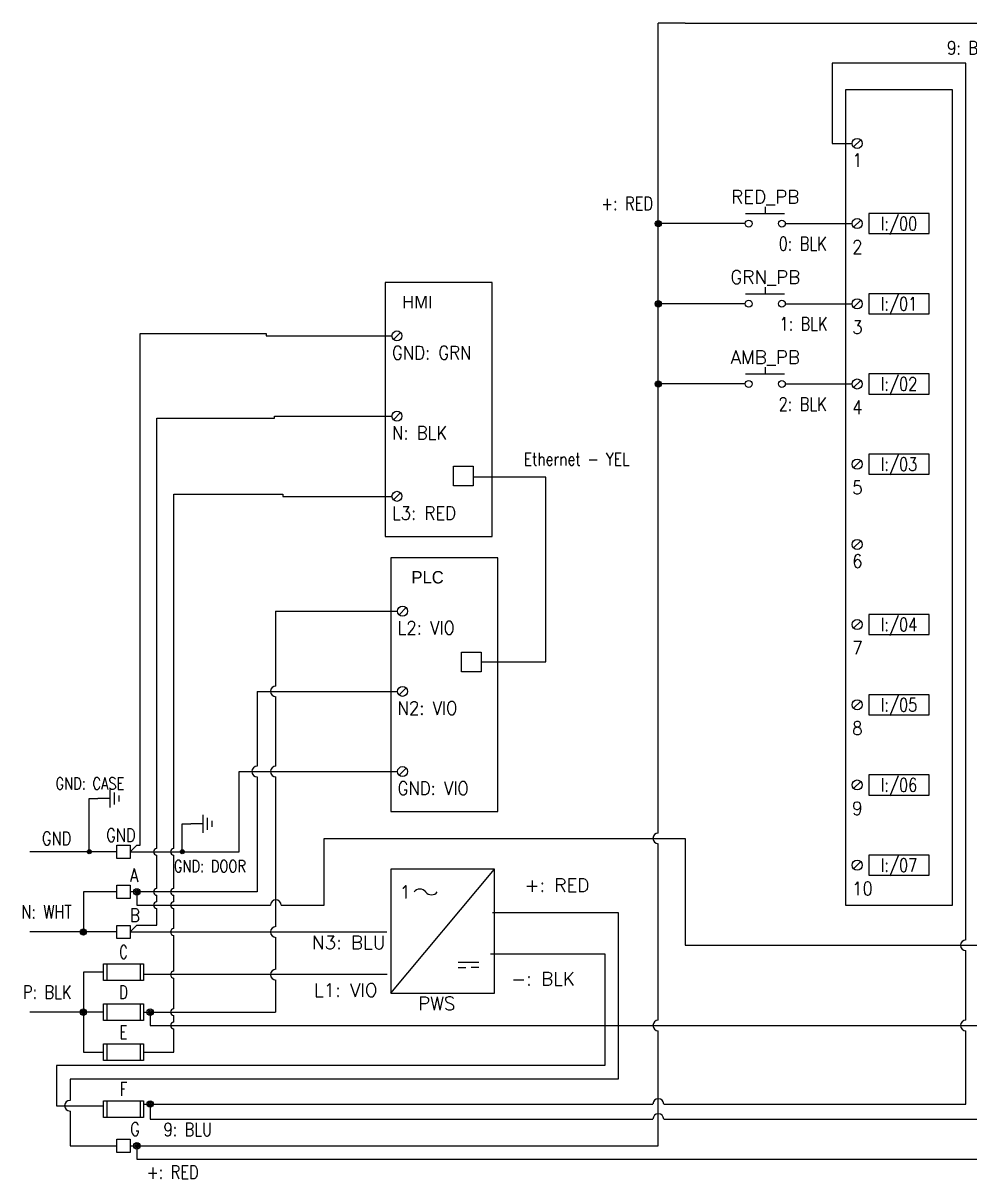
# Model space of a CAD drawing. Header units: inches. Extents: x 3.1 to 26.6, y 2.1 to 19.2.
# Drawn here: x 3.15 to 17.14, y 2.12 to 19.22 of the extents above; entities that cross this region are included whole.
import ezdxf
from ezdxf.enums import TextEntityAlignment as Align

# ---------------------------------------------------------------- set-up
doc = ezdxf.new("R2010")
doc.units = ezdxf.units.IN
doc.header["$MEASUREMENT"] = 0
for name, color, linetype in [('SYMS', 7, 'Continuous'), ('TAGS', 150, 'Continuous'), ('TERMS', 127, 'Continuous'), ('WIRECOPY', 84, 'Continuous'), ('WIREFIXED', 7, 'Continuous'), ('WIRENO', 74, 'Continuous'), ('WIRES', 7, 'Continuous')]:
    doc.layers.add(name, color=color, linetype=linetype)
doc.styles.add('WD', font='romans.shx')
doc.styles.add('WD_IEC', font='isocp2.shx', dxfattribs={"width": 0.9, "height": 4})

# ---------------------------------------------------------------- blocks, each defined once
blk = doc.blocks.new('HPB11')
for p, q in [((0, 0.156), (0, 0.094)), ((-0.185, 0.094), (0.18, 0.094))]:
    blk.add_line(p, q)
for centre in [(-0.155, 0), (0.155, 0)]:
    blk.add_circle(centre, 0.0322)
at = {"style": 'WD', "width": 0.7}
for tag, p in [('INST', (0, 0.826)), ('LOC', (0, 0.656)), ('DESC1', (0, 0.5)), ('DESC2', (0, 0.344)), ('XREF', (0, -0.219))]:
    blk.add_attdef(tag, text='', height=0.125, dxfattribs=at).set_placement(p, align=Align.CENTER)
at = {"style": 'WD'}
blk.add_attdef('TAG1', text='', height=0.125, dxfattribs=at).set_placement((0, 0.188), align=Align.CENTER)
for tag, p in [('X2LINK', (0, 0.219)), ('X8LINK', (0, 0))]:
    blk.add_attdef(tag, p, '', height=0.01, dxfattribs=at)
for tag, p, height, flags in [('FAMILY', (0.205, 0.152), 0.01, 9), ('CONTACT', (0.205, 0.136), 0.01, 1), ('X4TERM01', (-0.188, 0), 0.0125, 1), ('X1TERM02', (0.188, 0), 0.0125, 1)]:
    blk.add_attdef(tag, p, '', height=height, dxfattribs=dict(at, flags=flags))
at = {"linetype": 'Continuous', "style": 'WD', "flags": 9}
for tag, p in [('CAT', (0.23, 0.108)), ('ASSYCODE', (0.23, 0.071)), ('MFG', (0.228, 0.089))]:
    blk.add_attdef(tag, text='', height=0.01, dxfattribs=at).set_placement(p, align=Align.CENTER)
at = {"linetype": 'Continuous', "style": 'WD', "flags": 8}
blk.add_attdef('TERM01', text='', height=0.125, dxfattribs=at).set_placement((-0.25, -0.031), align=Align.TOP_RIGHT)
blk.add_attdef('TERM02', text='', height=0.125, dxfattribs=at).set_placement((0.25, -0.031), align=Align.TOP_LEFT)
blk = doc.blocks.new('PLCIO_EBC')
at = {"layer": 'SYMS'}
for p, q in [((0.5, 0.5), (-0.5, 0.5)), ((-0.5, 0.5), (-0.5, -7.125)), ((0.5, -7.125), (0.5, 0.5)), ((-0.357, 0.033), (-0.424, -0.033)), ((-0.357, -0.717), (-0.424, -0.783)), ((0.281, -0.656), (-0.281, -0.656)), ((-0.281, -0.656), (-0.281, -0.844)), ((0.281, -0.844), (0.281, -0.656)), ((-0.281, -0.844), (0.281, -0.844)), ((-0.357, -1.467), (-0.424, -1.533)), ((0.281, -1.406), (-0.281, -1.406)), ((-0.281, -1.406), (-0.281, -1.594)), ((0.281, -1.594), (0.281, -1.406)), ((-0.281, -1.594), (0.281, -1.594)), ((0.281, -2.156), (-0.281, -2.156)), ((-0.281, -2.156), (-0.281, -2.344)), ((0.281, -2.344), (0.281, -2.156)), ((-0.357, -2.217), (-0.424, -2.283)), ((-0.281, -2.344), (0.281, -2.344)), ((0.281, -2.906), (-0.281, -2.906)), ((-0.281, -2.906), (-0.281, -3.094)), ((0.281, -3.094), (0.281, -2.906)), ((-0.357, -2.967), (-0.424, -3.033)), ((-0.281, -3.094), (0.281, -3.094)), ((-0.357, -3.717), (-0.424, -3.783)), ((0.281, -4.406), (-0.281, -4.406)), ((-0.281, -4.406), (-0.281, -4.594)), ((0.281, -4.594), (0.281, -4.406)), ((-0.357, -4.467), (-0.424, -4.533)), ((-0.281, -4.594), (0.281, -4.594)), ((0.281, -5.156), (-0.281, -5.156)), ((-0.281, -5.156), (-0.281, -5.344)), ((0.281, -5.344), (0.281, -5.156)), ((-0.357, -5.217), (-0.424, -5.283)), ((-0.281, -5.344), (0.281, -5.344)), ((0.281, -5.906), (-0.281, -5.906)), ((-0.281, -5.906), (-0.281, -6.094)), ((0.281, -6.094), (0.281, -5.906)), ((-0.357, -5.967), (-0.424, -6.033)), ((-0.281, -6.094), (0.281, -6.094)), ((0.281, -6.656), (-0.281, -6.656)), ((-0.281, -6.656), (-0.281, -6.844)), ((0.281, -6.844), (0.281, -6.656)), ((-0.357, -6.717), (-0.424, -6.783)), ((-0.281, -6.844), (0.281, -6.844)), ((-0.5, -7.125), (0.5, -7.125))]:
    blk.add_line(p, q, dxfattribs=at)
for centre in [(-0.391, 0), (-0.391, -0.75), (-0.391, -1.5), (-0.391, -2.25), (-0.391, -3), (-0.391, -3.75), (-0.391, -4.5), (-0.391, -5.25), (-0.391, -6), (-0.391, -6.75)]:
    blk.add_circle(centre, 0.0469, dxfattribs=at)
at = {"layer": 'SYMS', "style": 'WD', "flags": 1}
for tag, p in [('X4TERM01', (-0.438, 0)), ('X4TERM02', (-0.438, -0.75)), ('X4TERM03', (-0.438, -1.5)), ('X4TERM04', (-0.438, -2.25)), ('X4TERM05', (-0.438, -3)), ('X4TERM06', (-0.438, -3.75)), ('X4TERM07', (-0.438, -4.5)), ('X4TERM08', (-0.438, -5.25)), ('X4TERM09', (-0.438, -6)), ('X4TERM10', (-0.438, -6.75))]:
    blk.add_attdef(tag, p, '', height=0.01, dxfattribs=at)
at = {"layer": 'SYMS', "style": 'WD'}
for tag, width, p in [('TERMDESC01', 0.8, (-0.625, -0.062)), ('TERMDESC02', 0.9, (-0.625, -0.812)), ('TERMDESC03', 0.9, (-0.625, -1.562)), ('TERMDESC04', 0.9, (-0.625, -2.312)), ('TERMDESC05', 0.9, (-0.625, -3.062)), ('TERMDESC06', 0.8, (-0.625, -3.812)), ('TERMDESC07', 0.9, (-0.625, -4.562)), ('TERMDESC08', 0.9, (-0.625, -5.312)), ('TERMDESC09', 0.9, (-0.625, -6.062)), ('TERMDESC10', 0.9, (-0.625, -6.812))]:
    blk.add_attdef(tag, text='', height=0.125, dxfattribs=dict(at, width=width)).set_placement(p, align=Align.TOP_RIGHT)
at = {"layer": 'SYMS', "style": 'WD', "width": 0.9}
for tag, p in [('TERM01', (-0.438, -0.094)), ('TERM02', (-0.438, -0.906)), ('TERM03', (-0.438, -1.656)), ('TERM04', (-0.438, -2.406)), ('TERM05', (-0.438, -3.156)), ('TERM06', (-0.438, -3.844)), ('TERM07', (-0.438, -4.656)), ('TERM08', (-0.438, -5.406)), ('TERM09', (-0.438, -6.156)), ('TERM10', (-0.438, -6.906))]:
    blk.add_attdef(tag, text='', height=0.125, dxfattribs=at).set_placement(p, align=Align.TOP_LEFT)
for tag, p in [('DESCA02', (1.25, -0.719)), ('DESCB02', (1.25, -0.875)), ('DESCC02', (1.25, -1.031)), ('DESCD02', (1.25, -1.188)), ('DESCE02', (1.25, -1.344)), ('DESCA03', (1.25, -1.469)), ('DESCB03', (1.25, -1.625)), ('DESCC03', (1.25, -1.781)), ('DESCD03', (1.25, -1.938)), ('DESCE03', (1.25, -2.094)), ('DESCA04', (1.25, -2.219)), ('DESCB04', (1.25, -2.375)), ('DESCC04', (1.25, -2.531)), ('DESCD04', (1.25, -2.688)), ('DESCE04', (1.25, -2.844)), ('DESCA05', (1.25, -2.969)), ('DESCB05', (1.25, -3.125)), ('DESCC05', (1.25, -3.281)), ('DESCD05', (1.25, -3.438)), ('DESCE05', (1.25, -3.594)), ('DESCA07', (1.25, -4.469)), ('DESCB07', (1.25, -4.625)), ('DESCC07', (1.25, -4.781)), ('DESCD07', (1.25, -4.938)), ('DESCE07', (1.25, -5.094)), ('DESCA08', (1.25, -5.219)), ('DESCB08', (1.25, -5.375)), ('DESCC08', (1.25, -5.531)), ('DESCD08', (1.25, -5.688)), ('DESCE08', (1.25, -5.844)), ('DESCA09', (1.25, -5.969)), ('DESCB09', (1.25, -6.125)), ('DESCC09', (1.25, -6.281)), ('DESCD09', (1.25, -6.438)), ('DESCE09', (1.25, -6.594)), ('DESCA10', (1.25, -6.719)), ('DESCB10', (1.25, -6.875)), ('DESCC10', (1.25, -7.031)), ('DESCD10', (1.25, -7.188)), ('DESCE10', (1.25, -7.344))]:
    blk.add_attdef(tag, p, '', height=0.125, dxfattribs=at)
at = {"layer": 'SYMS', "style": 'WD', "width": 0.8}
for tag, p in [('TAGA02', (0, -0.75)), ('TAGA03', (0, -1.5)), ('TAGA04', (0, -2.25)), ('TAGA05', (0, -3)), ('TAGA07', (0, -4.5)), ('TAGA08', (0, -5.25)), ('TAGA09', (0, -6)), ('TAGA10', (0, -6.75))]:
    blk.add_attdef(tag, text='', height=0.125, dxfattribs=at).set_placement(p, align=Align.MIDDLE_CENTER)
blk = doc.blocks.new('HPW1_1PH')
for p, q in [((0, -0.967), (0.967, 0.193)), ((0.629, -0.677), (0.823, -0.677)), ((0.629, -0.725), (0.702, -0.725)), ((0.823, -0.725), (0.75, -0.725))]:
    blk.add_line(p, q)
blk.add_lwpolyline([(0.967, 0.193), (0, 0.193), (0, -0.967), (0.967, -0.967)], close=True)
for centre, start, end in [((0.271, -0.06), 36.8699, 143.1301), ((0.379, 0.021), 216.8699, 323.1301)]:
    blk.add_arc(centre, 0.0677, start, end)
at = {"style": 'WD_IEC'}
blk.add_text('1', height=0.13, dxfattribs=at).set_placement((0.163, -0.019), align=Align.MIDDLE_RIGHT)
at = {"style": 'WD', "width": 0.7}
for tag, p in [('INST', (0.484, 0.656)), ('LOC', (0.484, 0.469)), ('RATING1', (0.484, -1.188)), ('DESC1', (0.484, -1.375)), ('DESC2', (0.484, -1.562)), ('DESC3', (0.484, -1.75))]:
    blk.add_attdef(tag, text='', height=0.125, dxfattribs=at).set_placement(p, align=Align.CENTER)
at = {"style": 'WD'}
blk.add_attdef('TAG1', text='', height=0.125, dxfattribs=at).set_placement((0.484, 0.281), align=Align.CENTER)
at = {"style": 'WD', "flags": 8}
for tag, p in [('TERM01', (-0.062, 0.062)), ('TERM02', (-0.062, -0.325)), ('TERM03', (-0.062, -0.712))]:
    blk.add_attdef(tag, text='', height=0.125, dxfattribs=at).set_placement(p, align=Align.RIGHT)
at = {"style": 'WD', "flags": 9}
for tag, p in [('ASSYCODE', (0.484, 0.114)), ('MFG', (0.484, 0.16)), ('CAT', (0.484, 0.138)), ('FAMILY', (0.484, 0.09))]:
    blk.add_attdef(tag, text='', height=0.0155, dxfattribs=at).set_placement(p, align=Align.CENTER)
at = {"style": 'WD'}
for tag, p, height, flags in [('X4TERM01', (0, 0), 0.0193, 1), ('TERM04', (1.014, -0.132), 0.125, 8), ('X1TERM04', (0.967, -0.193), 0.0193, 1), ('X4TERM02', (0, -0.387), 0.0193, 1), ('TERM05', (1.014, -0.519), 0.125, 8), ('X1TERM05', (0.967, -0.58), 0.0193, 1), ('X4TERM03', (0, -0.774), 0.0193, 1)]:
    blk.add_attdef(tag, p, '', height=height, dxfattribs=dict(at, flags=flags))
blk = doc.blocks.new('HFU1')
for p, q in [((-0.188, -0.078), (-0.188, 0.078)), ((-0.188, 0.078), (0.188, 0.078)), ((-0.156, 0.078), (-0.156, -0.078)), ((0.156, 0.078), (0.156, -0.078)), ((0.188, 0.078), (0.188, -0.078)), ((0.188, -0.078), (-0.188, -0.078))]:
    blk.add_line(p, q)
at = {"style": 'WD', "width": 0.7}
for tag, p in [('INST', (0, 0.422)), ('LOC', (0, 0.266)), ('TAG1', (0, 0.125))]:
    blk.add_attdef(tag, text='', height=0.125, dxfattribs=at).set_placement(p, align=Align.CENTER)
at = {"linetype": 'Continuous', "style": 'WD', "flags": 9}
for tag, p in [('ASSYCODE', (0.157, 0.251)), ('CAT', (0.156, 0.102)), ('MFG', (0.156, 0.083))]:
    blk.add_attdef(tag, text='', height=0.01, dxfattribs=at).set_placement(p, align=Align.CENTER)
at = {"style": 'WD'}
for tag, p in [('X2LINK', (0, 0.109)), ('X8LINK', (0, -0.109))]:
    blk.add_attdef(tag, p, '', height=0.01, dxfattribs=at)
for tag, p, height, flags in [('FAMILY', (0.129, 0.108), 0.01, 9), ('X4TERM01', (-0.188, 0), 0.0109, 1), ('X1TERM02', (0.188, 0), 0.0109, 1)]:
    blk.add_attdef(tag, p, '', height=height, dxfattribs=dict(at, flags=flags))
at = {"style": 'WD', "width": 0.7}
blk.add_attdef('RATING1', text='', height=0.0938, dxfattribs=at).set_placement((0, 0), align=Align.MIDDLE_CENTER)
at = {"linetype": 'Continuous', "style": 'WD', "width": 0.7, "flags": 8}
blk.add_attdef('TERM01', text='', height=0.1, dxfattribs=at).set_placement((-0.25, -0.016), align=Align.TOP_RIGHT)
blk.add_attdef('TERM02', text='', height=0.1, dxfattribs=at).set_placement((0.25, -0.016), align=Align.TOP_LEFT)
at = {"style": 'WD', "width": 0.7}
for tag, p in [('DESC1', (0.047, -0.234)), ('DESC2', (0.047, -0.391)), ('DESC3', (0.047, -0.547))]:
    blk.add_attdef(tag, text='', height=0.125, dxfattribs=at).set_placement(p, align=Align.MIDDLE_LEFT)
blk = doc.blocks.new('HT0001')
for p, q in [((-0.062, 0.062), (0.062, 0.062)), ((-0.062, -0.062), (-0.062, 0.062)), ((0.062, 0.062), (0.062, -0.062)), ((0.062, -0.062), (-0.062, -0.062))]:
    blk.add_line(p, q)
at = {"style": 'WD'}
for tag, p, width in [('INST', (0.062, 0.42), 0.7), ('LOC', (0.062, 0.25), 0.7), ('DESC1', (0.05, -0.385), 0.8)]:
    blk.add_attdef(tag, p, '', height=0.125, dxfattribs=dict(at, width=width))
at = {"linetype": 'Continuous', "style": 'WD'}
for tag, p, height, width, flags in [('TERM01', (0.062, 0.094), 0.125, 0.8, 8), ('TAGSTRIP', (0.05, -0.229), 0.125, 0.9, 8), ('CAT', (0.213, -0.406), 0.109, 0.8, 1), ('DESC2', (0.05, -0.541), 0.125, 0.8, 8), ('DESC3', (0.05, -0.698), 0.125, 0.8, 8)]:
    blk.add_attdef(tag, p, '', height=height, dxfattribs=dict(at, width=width, flags=flags))
at = {"style": 'WD', "flags": 1}
for tag, p, height in [('X4TERM01', (-0.062, 0), 0.0125), ('X4TERMDESC01', (-0.055, -0.023), 0.025), ('X2TERMDESC01', (-0.006, 0.029), 0.025), ('STRIPSEQ', (0, 0), 0.00125), ('X2TERM01', (0, 0.062), 0.0125), ('X2PIN01', (0.033, 0.084), 0.0125), ('X1TERMDESC01', (0.039, 0.007), 0.025), ('X1TERM01', (0.062, 0), 0.0125), ('X1PIN01', (0.087, 0.016), 0.0125), ('X4PIN01', (-0.114, -0.038), 0.0125), ('LINKTERM', (0, -0.002), 0.00125), ('X8TERM01', (0, -0.062), 0.0125), ('X8TERMDESC01', (0, -0.054), 0.025), ('X8PIN01', (0.026, -0.096), 0.0125)]:
    blk.add_attdef(tag, p, '', height=height, dxfattribs=at)
at = {"linetype": 'Continuous', "style": 'WD', "width": 0.8, "flags": 1}
blk.add_attdef('MFG', text='', height=0.109, dxfattribs=at).set_placement((0.088, -0.406), align=Align.RIGHT)
at = {"style": 'WD', "width": 0.7, "flags": 1}
blk.add_attdef('ASSYCODE', (0.062, -0.281), '', height=0.01, dxfattribs=at)
blk = doc.blocks.new('WD_WNH')
at = {"linetype": 'Continuous', "style": 'WD', "width": 0.8}
blk.add_attdef('WIRENO', text='', height=0.125, dxfattribs=at).set_placement((0, 0.062), align=Align.CENTER)
at = {"style": 'WD', "flags": 1}
for tag, p in [('W01USER', (0, 0.078)), ('W02USER', (0, 0.07)), ('W03USER', (0, 0.062)), ('W04USER', (0, 0.055)), ('W05USER', (0, 0.047)), ('W06USER', (0, 0.039)), ('W07USER', (0, 0.031)), ('W08USER', (0, 0.023)), ('W09USER', (0, 0.016)), ('W10USER', (0, 0.008))]:
    blk.add_attdef(tag, text='', height=0.005, dxfattribs=at).set_placement(p, align=Align.CENTER)
blk = doc.blocks.new('PLCIO_1AAD')
at = {"layer": 'SYMS'}
for p, q in [((0.5, 0.5), (-0.5, 0.5)), ((-0.5, 0.5), (-0.5, -1.875)), ((0.5, -1.875), (0.5, 0.5)), ((-0.357, 0.033), (-0.424, -0.033)), ((-0.357, -0.717), (-0.424, -0.783)), ((-0.357, -1.467), (-0.424, -1.533)), ((-0.5, -1.875), (0.5, -1.875))]:
    blk.add_line(p, q, dxfattribs=at)
for centre in [(-0.391, 0), (-0.391, -0.75), (-0.391, -1.5)]:
    blk.add_circle(centre, 0.0469, dxfattribs=at)
at = {"layer": 'SYMS', "style": 'WD', "flags": 1}
for tag, p in [('X4TERM01', (-0.438, 0)), ('X4TERM02', (-0.438, -0.75)), ('X4TERM03', (-0.438, -1.5))]:
    blk.add_attdef(tag, p, '', height=0.01, dxfattribs=at)
at = {"layer": 'SYMS', "style": 'WD', "width": 0.8}
for tag, p in [('TERMDESC01', (-0.625, -0.062)), ('TERMDESC02', (-0.625, -0.812)), ('TERMDESC03', (-0.625, -1.562))]:
    blk.add_attdef(tag, text='', height=0.125, dxfattribs=at).set_placement(p, align=Align.TOP_RIGHT)
at = {"layer": 'SYMS', "style": 'WD', "width": 0.9}
for tag, p in [('TERM01', (-0.438, -0.094)), ('TERM02', (-0.438, -0.844)), ('TERM03', (-0.438, -1.594))]:
    blk.add_attdef(tag, text='', height=0.125, dxfattribs=at).set_placement(p, align=Align.TOP_LEFT)
blk = doc.blocks.new('WDDOT')
for radius in [0.03, 0.0187, 0.00929]:
    blk.add_circle((0, 0), radius)
blk = doc.blocks.new('WD_WNV')
at = {"linetype": 'Continuous', "style": 'WD', "width": 0.8}
blk.add_attdef('WIRENO', text='', height=0.125, dxfattribs=at).set_placement((-0.05, 0), align=Align.MIDDLE_RIGHT)
at = {"style": 'WD', "flags": 1}
for tag, p in [('W01USER', (-0.062, 0.094)), ('W02USER', (-0.062, 0.086)), ('W03USER', (-0.062, 0.078)), ('W04USER', (-0.062, 0.07)), ('W05USER', (-0.062, 0.062)), ('W06USER', (-0.062, 0.055)), ('W07USER', (-0.062, 0.047)), ('W08USER', (-0.062, 0.039)), ('W09USER', (-0.062, 0.031)), ('W10USER', (-0.062, 0.023))]:
    blk.add_attdef(tag, text='', height=0.005, dxfattribs=at).set_placement(p, align=Align.CENTER)
blk = doc.blocks.new('WD_WCV')
at = {"linetype": 'Continuous', "style": 'WD', "width": 0.8}
blk.add_attdef('WIRECOPY', text='', height=0.125, dxfattribs=at).set_placement((-0.05, 0), align=Align.MIDDLE_RIGHT)
blk = doc.blocks.new('WD_WCH')
at = {"linetype": 'Continuous', "style": 'WD', "width": 0.8}
blk.add_attdef('WIRECOPY', text='', height=0.125, dxfattribs=at).set_placement((0, 0.0625), align=Align.CENTER)
blk = doc.blocks.new('HGND2')
for p, q in [((0.125, 0), (0, 0)), ((0.125, 0.09375), (0.125, -0.09375)), ((0.171875, 0.0625), (0.171875, -0.0625)), ((0.21875, 0.03125), (0.21875, -0.03125))]:
    blk.add_line(p, q)
at = {"style": 'WD', "width": 0.8}
for tag, p in [('INST', (0.25, 0.3125)), ('LOC', (0.25, 0.15625)), ('TAG1', (0.25, 0)), ('DESC1', (0.25, -0.15625)), ('DESC2', (0.25, -0.3125))]:
    blk.add_attdef(tag, text='', height=0.125, dxfattribs=at).set_placement(p, align=Align.MIDDLE_LEFT)
at = {"style": 'WD', "flags": 1}
for tag in ['ASSYCODE', 'CAT', 'X4TERM01', 'MFG', 'FAMILY']:
    blk.add_attdef(tag, (0, 0), '', height=0.01, dxfattribs=at)
blk = doc.blocks.new('HT0_01')
for p, q in [((-0.0625, 0.0625), (0.0625, 0.0625)), ((-0.0625, -0.0625), (-0.0625, 0.0625)), ((0.0625, 0.0625), (0.0625, -0.0625)), ((0.0625, -0.0625), (-0.0625, -0.0625))]:
    blk.add_line(p, q)
at = {"style": 'WD', "flags": 1}
for tag, p in [('X4TERM01', (-0.0625, 0)), ('X2TERM01', (0, 0.0625)), ('X1TERM01', (0.0625, 0)), ('X8TERM01', (0, -0.0625))]:
    blk.add_attdef(tag, p, '', height=0.01, dxfattribs=at)

msp = doc.modelspace()

# ---------------------------------------------------------------- linework, layer by layer
at = {"layer": 'WIRES'}
for p, q in [((12.536, 8.543), (12.536, 19.216)), ((12.931, 19.216), (12.536, 19.216)), ((12.931, 19.216), (21.825, 19.216)), ((15.105, 18.623), (15.105, 17.437)), ((17.082, 18.623), (15.105, 18.623)), ((17.082, 6.099), (17.082, 18.623)), ((15.105, 17.437), (15.402, 17.437)), ((13.821, 16.251), (12.536, 16.251)), ((14.414, 16.251), (15.402, 16.251)), ((13.821, 15.066), (12.536, 15.066)), ((14.414, 15.066), (15.402, 15.066)), ((4.875, 7.062), (4.875, 14.625)), ((4.875, 14.625), (6.737, 14.625)), ((6.737, 14.625), (6.737, 14.59)), ((6.737, 14.59), (8.599, 14.59)), ((13.821, 13.88), (12.536, 13.88)), ((14.414, 13.88), (15.402, 13.88)), ((5.125, 7.012), (5.125, 13.375)), ((5.125, 13.375), (6.862, 13.375)), ((6.862, 13.375), (6.862, 13.404)), ((6.862, 13.404), (8.599, 13.404)), ((10.875, 12.5), (9.799, 12.5)), ((10.875, 9.77), (10.875, 12.5)), ((5.375, 7.012), (5.375, 12.25)), ((5.375, 12.25), (6.987, 12.25)), ((6.987, 12.25), (6.987, 12.218)), ((6.987, 12.218), (8.599, 12.218)), ((6.877, 10.52), (8.682, 10.52)), ((6.883, 9.413), (6.883, 10.52)), ((9.916, 9.77), (10.875, 9.77)), ((6.607, 9.334), (8.682, 9.334)), ((6.607, 9.334), (6.607, 8.227)), ((6.883, 8.227), (6.883, 9.255)), ((12.536, 7.239), (12.536, 8.543)), ((6.34, 6.962), (6.34, 8.148)), ((6.34, 8.148), (8.682, 8.148)), ((6.607, 8.069), (6.607, 6.369)), ((6.883, 5.855), (6.883, 8.069)), ((4.125, 6.962), (4.125, 7.75)), ((4.125, 7.75), (4.25, 7.75)), ((5.5, 6.962), (5.5, 7.375)), ((5.5, 7.375), (5.625, 7.375)), ((4.729, 6.962), (4.829, 7.062)), ((4.829, 7.062), (4.875, 7.062)), ((7.595, 6.172), (7.595, 7.16)), ((7.595, 7.16), (12.931, 7.16)), ((12.536, 4.472), (12.536, 7.081)), ((12.931, 7.16), (12.931, 5.579)), ((4.531, 6.962), (3.247, 6.962)), ((4.729, 6.962), (6.34, 6.962)), ((5.125, 6.419), (5.125, 6.912)), ((5.375, 6.419), (5.375, 6.912)), ((4.531, 6.369), (4.037, 6.369)), ((4.037, 6.369), (4.037, 5.776)), ((6.607, 6.369), (4.729, 6.369)), ((4.828, 6.369), (4.828, 6.172)), ((4.828, 6.172), (6.804, 6.172)), ((5.125, 6.222), (5.125, 6.319)), ((5.375, 6.222), (5.375, 6.319)), ((6.962, 6.172), (7.595, 6.172)), ((5.125, 5.876), (5.125, 6.122)), ((5.375, 5.826), (5.375, 6.122)), ((10.086, 6.063), (11.943, 6.063)), ((11.943, 6.063), (11.943, 3.602)), ((17.082, 5.658), (17.082, 6.099)), ((4.729, 5.776), (4.829, 5.876)), ((4.829, 5.876), (5.125, 5.876)), ((4.531, 5.776), (3.247, 5.776)), ((4.729, 5.776), (8.525, 5.776)), ((5.375, 5.195), (5.375, 5.726)), ((6.883, 5.224), (6.883, 5.697)), ((12.931, 5.579), (23.011, 5.579)), ((17.082, 4.472), (17.082, 5.5)), ((10.056, 5.451), (11.745, 5.451)), ((11.745, 5.451), (11.745, 3.8)), ((4.334, 5.183), (4.037, 5.183)), ((4.037, 5.183), (4.037, 3.998)), ((8.529, 5.145), (4.927, 5.145)), ((5.375, 4.64), (5.375, 5.095)), ((6.883, 4.59), (6.883, 5.066)), ((3.84, 4.59), (3.247, 4.59)), ((4.334, 4.59), (3.84, 4.59)), ((4.927, 4.59), (6.877, 4.59)), ((5.025, 4.59), (5.025, 4.393)), ((5.375, 4.443), (5.375, 4.54)), ((5.025, 4.393), (23.011, 4.393)), ((5.375, 3.998), (5.375, 4.343)), ((12.536, 2.614), (12.536, 4.314)), ((17.082, 3.232), (17.082, 4.314)), ((4.037, 3.998), (4.334, 3.998)), ((4.927, 3.998), (5.375, 3.998)), ((11.745, 3.8), (3.642, 3.8)), ((3.642, 3.8), (3.642, 3.207)), ((11.943, 3.602), (3.84, 3.602)), ((3.84, 3.602), (3.84, 3.286)), ((3.642, 3.207), (4.334, 3.207)), ((3.84, 3.128), (3.84, 2.614)), ((4.927, 3.232), (12.457, 3.232)), ((5.025, 3.232), (5.025, 3.009)), ((12.615, 3.232), (17.082, 3.232)), ((5.025, 3.009), (12.457, 3.009)), ((12.615, 3.009), (17.279, 3.009)), ((3.84, 2.614), (4.186, 2.614)), ((4.186, 2.614), (4.531, 2.614)), ((4.729, 2.614), (12.536, 2.614)), ((4.828, 2.614), (4.828, 2.416)), ((4.828, 2.416), (21.627, 2.416))]:
    msp.add_line(p, q, dxfattribs=at)
for centre, radius, start, end in [((6.883, 9.334), 0.0791, 90, 270), ((6.607, 8.148), 0.0791, 90, 270), ((6.883, 8.148), 0.0791, 90, 270), ((12.536, 7.16), 0.0791, 90, 270), ((5.125, 6.962), 0.05, 90, 270), ((5.375, 6.962), 0.05, 90, 270), ((5.125, 6.369), 0.05, 90, 270), ((5.375, 6.369), 0.05, 90, 270), ((5.125, 6.172), 0.05, 90, 270), ((5.375, 6.172), 0.05, 90, 270), ((6.883, 6.172), 0.0791, 0, 180), ((5.375, 5.776), 0.05, 90, 270), ((6.883, 5.776), 0.0791, 90, 270), ((17.082, 5.579), 0.0791, 90, 270), ((5.375, 5.145), 0.05, 90, 270), ((6.883, 5.145), 0.0791, 90, 270), ((5.375, 4.59), 0.05, 90, 270), ((12.536, 4.393), 0.0791, 90, 270), ((17.082, 4.393), 0.0791, 90, 270), ((5.375, 4.393), 0.05, 90, 270), ((3.84, 3.207), 0.0791, 90, 270), ((12.536, 3.232), 0.0791, 0, 180), ((12.536, 3.009), 0.0791, 0, 180)]:
    msp.add_arc(centre, radius, start, end, dxfattribs=at)

# ---------------------------------------------------------------- block references
at = {"layer": 'SYMS'}
ref = msp.add_blockref('PLCIO_EBC', (16.093, 17.437), dxfattribs=dict(at, xscale=1.58113883008419, yscale=1.58113883008419, zscale=1.58113883008419))
ref.add_attrib('TERM01', '1', dxfattribs={"layer": 'TERMS', "height": 0.198, "style": 'WD', "width": 0.9}).set_placement((15.402, 17.289), align=Align.TOP_LEFT)
ref.add_attrib('TERM02', '2', dxfattribs={"layer": 'TERMS', "height": 0.198, "style": 'WD', "width": 0.9}).set_placement((15.402, 16.004), align=Align.TOP_LEFT)
ref.add_attrib('TAGA02', 'I:/00', dxfattribs={"layer": 'TAGS', "height": 0.1976, "style": 'WD', "width": 0.8}).set_placement((16.093, 16.251), align=Align.MIDDLE_CENTER)
ref.add_attrib('TERM03', '3', dxfattribs={"layer": 'TERMS', "height": 0.198, "style": 'WD', "width": 0.9}).set_placement((15.402, 14.818), align=Align.TOP_LEFT)
ref.add_attrib('TAGA03', 'I:/01', dxfattribs={"layer": 'TAGS', "height": 0.1976, "style": 'WD', "width": 0.8}).set_placement((16.093, 15.066), align=Align.MIDDLE_CENTER)
ref.add_attrib('TERM04', '4', dxfattribs={"layer": 'TERMS', "height": 0.198, "style": 'WD', "width": 0.9}).set_placement((15.402, 13.633), align=Align.TOP_LEFT)
ref.add_attrib('TAGA04', 'I:/02', dxfattribs={"layer": 'TAGS', "height": 0.1976, "style": 'WD', "width": 0.8}).set_placement((16.093, 13.88), align=Align.MIDDLE_CENTER)
ref.add_attrib('TERM05', '5', dxfattribs={"layer": 'TERMS', "height": 0.198, "style": 'WD', "width": 0.9}).set_placement((15.402, 12.447), align=Align.TOP_LEFT)
ref.add_attrib('TAGA05', 'I:/03', dxfattribs={"layer": 'TAGS', "height": 0.1976, "style": 'WD', "width": 0.8}).set_placement((16.093, 12.694), align=Align.MIDDLE_CENTER)
ref.add_attrib('TERM06', '6', dxfattribs={"layer": 'TERMS', "height": 0.198, "style": 'WD', "width": 0.9}).set_placement((15.402, 11.36), align=Align.TOP_LEFT)
ref.add_attrib('TERM07', '7', dxfattribs={"layer": 'TERMS', "height": 0.198, "style": 'WD', "width": 0.9}).set_placement((15.402, 10.075), align=Align.TOP_LEFT)
ref.add_attrib('TAGA07', 'I:/04', dxfattribs={"layer": 'TAGS', "height": 0.1976, "style": 'WD', "width": 0.8}).set_placement((16.093, 10.322), align=Align.MIDDLE_CENTER)
ref.add_attrib('TERM08', '8', dxfattribs={"layer": 'TERMS', "height": 0.198, "style": 'WD', "width": 0.9}).set_placement((15.402, 8.889), align=Align.TOP_LEFT)
ref.add_attrib('TAGA08', 'I:/05', dxfattribs={"layer": 'TAGS', "height": 0.1976, "style": 'WD', "width": 0.8}).set_placement((16.093, 9.136), align=Align.MIDDLE_CENTER)
ref.add_attrib('TERM09', '9', dxfattribs={"layer": 'TERMS', "height": 0.198, "style": 'WD', "width": 0.9}).set_placement((15.402, 7.703), align=Align.TOP_LEFT)
ref.add_attrib('TAGA09', 'I:/06', dxfattribs={"layer": 'TAGS', "height": 0.1976, "style": 'WD', "width": 0.8}).set_placement((16.093, 7.95), align=Align.MIDDLE_CENTER)
ref.add_attrib('TERM10', '10', dxfattribs={"layer": 'TERMS', "height": 0.1976, "style": 'WD', "width": 0.9}).set_placement((15.402, 6.517), align=Align.TOP_LEFT)
ref.add_attrib('TAGA10', 'I:/07', dxfattribs={"layer": 'TAGS', "height": 0.1976, "style": 'WD', "width": 0.8}).set_placement((16.093, 6.765), align=Align.MIDDLE_CENTER)
ref = msp.add_blockref('HPB11', (14.117, 16.251), dxfattribs=dict(at, xscale=1.58113883008419, yscale=1.58113883008419, zscale=1.58113883008419))
ref.add_attrib('TAG1', 'RED_PB', dxfattribs={"layer": 'TAGS', "height": 0.1976, "style": 'WD'}).set_placement((14.117, 16.548), align=Align.CENTER)
for name, p, xscale, yscale, zscale in [('WDDOT', (12.536, 16.251), 1.58113883008419, 1.58113883008419, 1.58113883008419), ('WDDOT', (12.536, 15.066), 1.58113883008419, 1.58113883008419, 1.58113883008419), ('WDDOT', (12.536, 13.88), 1.58113883008419, 1.58113883008419, 1.58113883008419), ('HT0_01', (9.653, 12.519), 2.325134404717284, 2.325134404717284, 2.325134404717284), ('HT0_01', (9.77, 9.77), 2.325134404717284, 2.325134404717284, 2.325134404717284), ('WDDOT', (4.828, 6.369), 1.58113883008419, 1.58113883008419, 1.58113883008419), ('WDDOT', (4.037, 5.776), 1.58113883008419, 1.58113883008419, 1.58113883008419), ('WDDOT', (4.037, 4.59), 1.58113883008419, 1.58113883008419, 1.58113883008419), ('WDDOT', (5.025, 4.59), 1.58113883008419, 1.58113883008419, 1.58113883008419), ('WDDOT', (5.025, 3.232), 1.58113883008419, 1.58113883008419, 1.58113883008419), ('WDDOT', (4.828, 2.614), 1.58113883008419, 1.58113883008419, 1.58113883008419)]:
    msp.add_blockref(name, p, dxfattribs=dict(at, xscale=xscale, yscale=yscale, zscale=zscale))
ref = msp.add_blockref('HPB11', (14.117, 15.066), dxfattribs=dict(at, xscale=1.58113883008419, yscale=1.58113883008419, zscale=1.58113883008419))
ref.add_attrib('TAG1', 'GRN_PB', dxfattribs={"layer": 'TAGS', "height": 0.1976, "style": 'WD'}).set_placement((14.117, 15.362), align=Align.CENTER)
ref = msp.add_blockref('PLCIO_1AAD', (9.291, 14.59), dxfattribs=dict(at, xscale=1.58113883008419, yscale=1.58113883008419, zscale=1.58113883008419))
ref.add_attrib('TERM01', 'GND: GRN', dxfattribs={"layer": 'WIRENO', "height": 0.1976, "style": 'WD', "width": 0.9}).set_placement((8.599, 14.441), align=Align.TOP_LEFT)
ref.add_attrib('TERM02', 'N: BLK', dxfattribs={"layer": 'WIRENO', "height": 0.1976, "style": 'WD', "width": 0.9}).set_placement((8.599, 13.256), align=Align.TOP_LEFT)
ref.add_attrib('TERM03', 'L3: RED', dxfattribs={"layer": 'WIRENO', "height": 0.1976, "style": 'WD', "width": 0.9}).set_placement((8.599, 12.07), align=Align.TOP_LEFT)
ref = msp.add_blockref('HPB11', (14.117, 13.88), dxfattribs=dict(at, xscale=1.58113883008419, yscale=1.58113883008419, zscale=1.58113883008419))
ref.add_attrib('TAG1', 'AMB_PB', dxfattribs={"layer": 'TAGS', "height": 0.1976, "style": 'WD'}).set_placement((14.117, 14.176), align=Align.CENTER)
ref = msp.add_blockref('PLCIO_1AAD', (9.374, 10.52), dxfattribs=dict(at, xscale=1.58113883008419, yscale=1.58113883008419, zscale=1.58113883008419))
ref.add_attrib('TERM01', 'L2: VIO', dxfattribs={"layer": 'WIRENO', "height": 0.1976, "style": 'WD', "width": 0.9}).set_placement((8.682, 10.372), align=Align.TOP_LEFT)
ref.add_attrib('TERM02', 'N2: VIO', dxfattribs={"layer": 'WIRENO', "height": 0.1976, "style": 'WD', "width": 0.9}).set_placement((8.682, 9.186), align=Align.TOP_LEFT)
ref.add_attrib('TERM03', 'GND: VIO', dxfattribs={"layer": 'WIRENO', "height": 0.1976, "style": 'WD', "width": 0.9}).set_placement((8.682, 8), align=Align.TOP_LEFT)
ref = msp.add_blockref('HGND2', (4.25, 7.75), dxfattribs=dict(at, xscale=1.414213562373095, yscale=1.414213562373095, zscale=1.414213562373095))
ref.add_attrib('TAG1', 'GND: CASE', dxfattribs={"layer": 'TAGS', "height": 0.1768, "style": 'WD', "width": 0.8}).set_placement((3.625, 7.972), align=Align.MIDDLE_LEFT)
ref = msp.add_blockref('HGND2', (5.625, 7.375), dxfattribs=dict(at, xscale=1.414213562373095, yscale=1.414213562373095, zscale=1.414213562373095))
ref.add_attrib('TAG1', 'GND: DOOR', dxfattribs={"layer": 'TAGS', "height": 0.1768, "style": 'WD', "width": 0.8}).set_placement((5.375, 6.75), align=Align.MIDDLE_LEFT)
ref = msp.add_blockref('HT0001', (4.63, 6.962), dxfattribs=dict(at, xscale=1.58113883008419, yscale=1.58113883008419, zscale=1.58113883008419))
ref.add_attrib('TERM01', 'GND', (4.375, 7.11), dxfattribs={"layer": 'TERMS', "linetype": 'Continuous', "height": 0.1976, "style": 'WD', "width": 0.8, "flags": 8})
for p in [(4.125, 6.962), (5.5, 6.962)]:
    msp.add_blockref('WDDOT', p, dxfattribs=at)
ref = msp.add_blockref('HT0001', (4.63, 6.369), dxfattribs=dict(at, xscale=1.58113883008419, yscale=1.58113883008419, zscale=1.58113883008419))
ref.add_attrib('TERM01', 'A', (4.729, 6.517), dxfattribs={"layer": 'TERMS', "linetype": 'Continuous', "height": 0.198, "style": 'WD', "width": 0.8, "flags": 8})
ref = msp.add_blockref('HPW1_1PH', (8.583, 6.399), dxfattribs=dict(at, xscale=1.58113883008419, yscale=1.58113883008419, zscale=1.58113883008419))
ref.add_attrib('TERM01', 'N3: BLU', dxfattribs={"layer": 'WIRENO', "height": 0.1976, "style": 'WD', "flags": 8}).set_placement((8.501, 5.523), align=Align.RIGHT)
ref.add_attrib('TERM02', 'L1: VIO', dxfattribs={"layer": 'WIRENO', "height": 0.1976, "style": 'WD', "flags": 8}).set_placement((8.385, 4.818), align=Align.RIGHT)
ref.add_attrib('TERM04', '+: RED', (10.559, 6.369), dxfattribs={"layer": 'WIRENO', "height": 0.1976, "style": 'WD', "flags": 8})
ref.add_attrib('TERM05', '-: BLK', (10.362, 4.986), dxfattribs={"layer": 'WIRENO', "height": 0.1976, "style": 'WD', "flags": 8})
ref.add_attrib('TAG1', 'PWS', dxfattribs={"layer": 'TAGS', "height": 0.1976, "style": 'WD'}).set_placement((9.261, 4.621), align=Align.CENTER)
ref = msp.add_blockref('HT0001', (4.63, 5.776), dxfattribs=dict(at, xscale=1.58113883008419, yscale=1.58113883008419, zscale=1.58113883008419))
ref.add_attrib('TERM01', 'B', (4.729, 5.925), dxfattribs={"layer": 'TERMS', "linetype": 'Continuous', "height": 0.198, "style": 'WD', "width": 0.8, "flags": 8})
ref = msp.add_blockref('HFU1', (4.63, 5.183), dxfattribs=dict(at, xscale=1.58113883008419, yscale=1.58113883008419, zscale=1.58113883008419))
ref.add_attrib('TAG1', 'C', dxfattribs={"layer": 'TAGS', "height": 0.198, "style": 'WD', "width": 0.7}).set_placement((4.63, 5.381), align=Align.CENTER)
ref = msp.add_blockref('HFU1', (4.63, 4.59), dxfattribs=dict(at, xscale=1.58113883008419, yscale=1.58113883008419, zscale=1.58113883008419))
ref.add_attrib('TAG1', 'D', dxfattribs={"layer": 'TAGS', "height": 0.198, "style": 'WD', "width": 0.7}).set_placement((4.63, 4.788), align=Align.CENTER)
ref = msp.add_blockref('HFU1', (4.63, 3.998), dxfattribs=dict(at, xscale=1.58113883008419, yscale=1.58113883008419, zscale=1.58113883008419))
ref.add_attrib('TAG1', 'E', dxfattribs={"layer": 'TAGS', "height": 0.198, "style": 'WD', "width": 0.7}).set_placement((4.63, 4.195), align=Align.CENTER)
ref = msp.add_blockref('HFU1', (4.63, 3.158), dxfattribs=dict(at, xscale=1.58113883008419, yscale=1.58113883008419, zscale=1.58113883008419))
ref.add_attrib('TAG1', 'F', dxfattribs={"layer": 'TAGS', "height": 0.198, "style": 'WD', "width": 0.7}).set_placement((4.63, 3.355), align=Align.CENTER)
ref = msp.add_blockref('HT0001', (4.63, 2.614), dxfattribs=dict(at, xscale=1.58113883008419, yscale=1.58113883008419, zscale=1.58113883008419))
ref.add_attrib('TERM01', 'G', (4.729, 2.762), dxfattribs={"layer": 'TERMS', "linetype": 'Continuous', "height": 0.198, "style": 'WD', "width": 0.8, "flags": 8})
at = {"layer": 'WIRECOPY'}
ref = msp.add_blockref('WD_WCH', (3.444, 5.776), dxfattribs=dict(at, xscale=1.58113883008419, yscale=1.58113883008419, zscale=1.58113883008419))
ref.add_attrib('WIRECOPY', 'N: WHT', dxfattribs={"layer": 'WIRENO', "linetype": 'Continuous', "height": 0.1976, "style": 'WD', "width": 0.8}).set_placement((3.493, 5.974), align=Align.CENTER)
ref = msp.add_blockref('WD_WCH', (15.303, 18.623), dxfattribs=dict(at, xscale=1.58113883008419, yscale=1.58113883008419, zscale=1.58113883008419))
ref.add_attrib('WIRECOPY', '9: BLU', dxfattribs={"layer": 'WIRENO', "linetype": 'Continuous', "height": 0.1976, "style": 'WD', "width": 0.8}).set_placement((5.582, 2.756), align=Align.CENTER)
ref = msp.add_blockref('WD_WCV', (12.536, 16.844), dxfattribs=dict(at, xscale=1.58113883008419, yscale=1.58113883008419, zscale=1.58113883008419))
ref.add_attrib('WIRECOPY', '+: RED', dxfattribs={"layer": 'WIRENO', "linetype": 'Continuous', "height": 0.1976, "style": 'WD', "width": 0.8}).set_placement((5.741, 2.224), align=Align.MIDDLE_RIGHT)
at = {"layer": 'WIREFIXED'}
ref = msp.add_blockref('WD_WNV', (10.168, 12.766), dxfattribs=dict(at, xscale=1.505199322349037, yscale=1.505199322349037, zscale=1.505199322349037))
ref.add_attrib('WIRENOF', 'Ethernet - YEL', dxfattribs={"linetype": 'Continuous', "height": 0.18815, "style": 'WD', "width": 0.8}).set_placement((12.109, 12.769), align=Align.MIDDLE_RIGHT)
ref = msp.add_blockref('WD_WNH', (3.642, 6.962), dxfattribs=dict(at, xscale=1.58113883008419, yscale=1.58113883008419, zscale=1.58113883008419))
ref.add_attrib('WIRENOF', 'GND', dxfattribs={"layer": 'WIRENO', "linetype": 'Continuous', "height": 0.1976, "style": 'WD', "width": 0.8}).set_placement((3.642, 7.061), align=Align.CENTER)
at = {"layer": 'WIRENO'}
ref = msp.add_blockref('WD_WNH', (16.093, 18.623), dxfattribs=dict(at, xscale=1.58113883008419, yscale=1.58113883008419, zscale=1.58113883008419))
ref.add_attrib('WIRENO', '9: BLU', dxfattribs={"linetype": 'Continuous', "height": 0.1976, "style": 'WD', "width": 0.8}).set_placement((17.164, 18.75), align=Align.CENTER)
ref = msp.add_blockref('WD_WNV', (12.536, 16.548), dxfattribs=dict(at, xscale=1.58113883008419, yscale=1.58113883008419, zscale=1.58113883008419))
ref.add_attrib('WIRENO', '+: RED', dxfattribs={"linetype": 'Continuous', "height": 0.1976, "style": 'WD', "width": 0.8}).set_placement((12.457, 16.548), align=Align.MIDDLE_RIGHT)
ref = msp.add_blockref('WD_WNH', (14.908, 16.251), dxfattribs=dict(at, xscale=1.58113883008419, yscale=1.58113883008419, zscale=1.58113883008419))
ref.add_attrib('WIRENO', '0: BLK', dxfattribs={"linetype": 'Continuous', "height": 0.1976, "style": 'WD', "width": 0.8}).set_placement((14.67, 15.856), align=Align.CENTER)
ref = msp.add_blockref('WD_WNH', (14.908, 15.066), dxfattribs=dict(at, xscale=1.58113883008419, yscale=1.58113883008419, zscale=1.58113883008419))
ref.add_attrib('WIRENO', '1: BLK', dxfattribs={"linetype": 'Continuous', "height": 0.1976, "style": 'WD', "width": 0.8}).set_placement((14.682, 14.67), align=Align.CENTER)
ref = msp.add_blockref('WD_WNH', (14.908, 13.88), dxfattribs=dict(at, xscale=1.58113883008419, yscale=1.58113883008419, zscale=1.58113883008419))
ref.add_attrib('WIRENO', '2: BLK', dxfattribs={"linetype": 'Continuous', "height": 0.1976, "style": 'WD', "width": 0.8}).set_placement((14.67, 13.484), align=Align.CENTER)
ref = msp.add_blockref('WD_WNV', (3.84, 4.887), dxfattribs=dict(at, xscale=1.58113883008419, yscale=1.58113883008419, zscale=1.58113883008419))
ref.add_attrib('WIRENO', 'P: BLK', dxfattribs={"linetype": 'Continuous', "height": 0.1976, "style": 'WD', "width": 0.8}).set_placement((3.862, 4.887), align=Align.MIDDLE_RIGHT)

# ---------------------------------------------------------------- texts
at = {"char_height": 0.1834, "attachment_point": 1}
for s, insert in [('HMI', (8.75, 15.183)), ('PLC', (8.887, 11.113))]:
    msp.add_mtext_dynamic_manual_height_columns(s, width=1.5, gutter_width=1, heights=[0.25], dxfattribs=dict(at, insert=insert))

doc.saveas('drawing.dxf')
